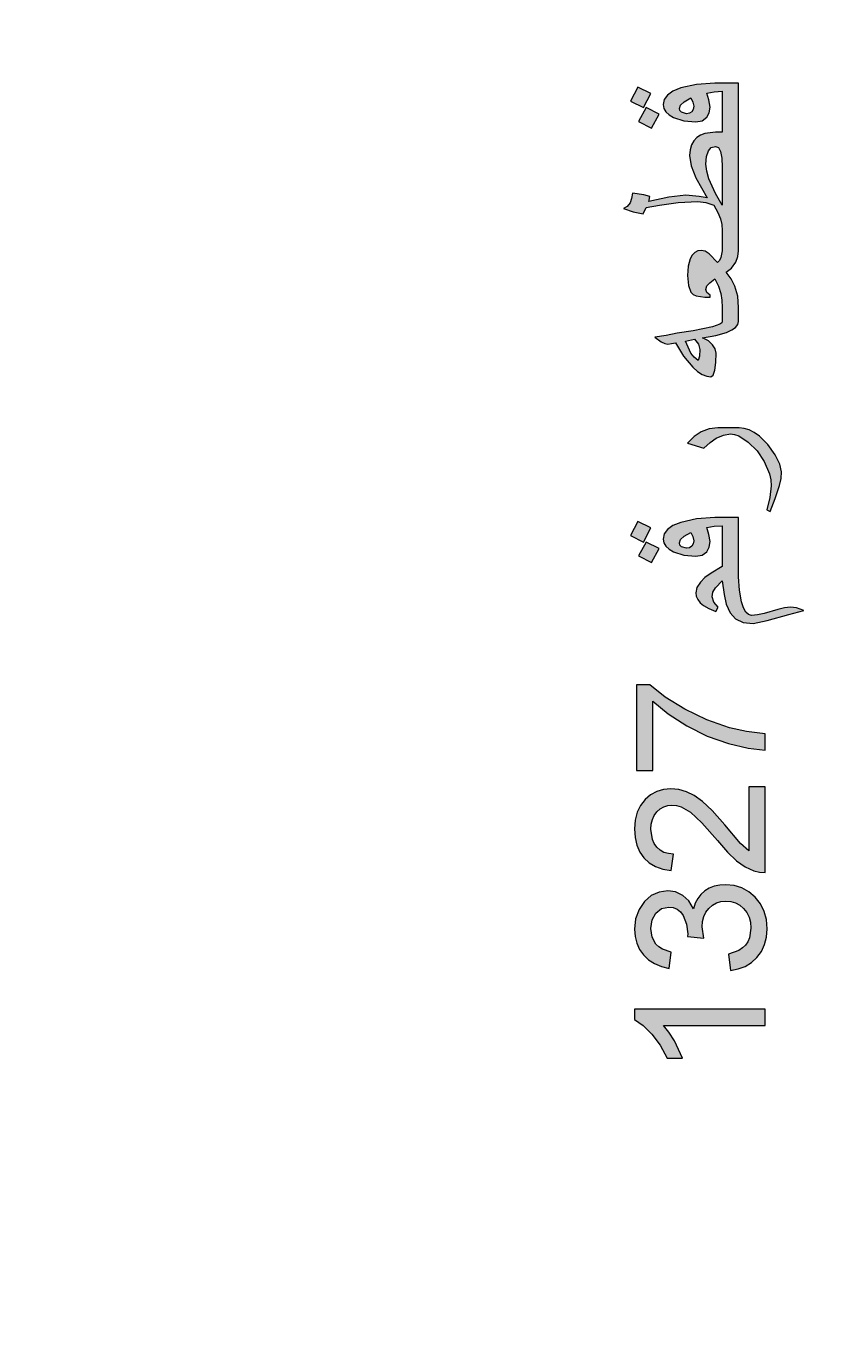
# Model space of a CAD drawing. Header units: inches. Extents: x -279 to 561, y -345 to 342.
# Drawn here: x -166.941 to -165.789, y 38.837 to 40.745 of the extents above; entities that cross this region are included whole.
import ezdxf

# ---------------------------------------------------------------- set-up
doc = ezdxf.new("R2010")
doc.units = ezdxf.units.IN
doc.header["$LTSCALE"] = 0.5
doc.header["$MEASUREMENT"] = 0
doc.layers.add('A-GENM', color=13, linetype='Continuous', lineweight=9)
doc.layers.add('S-DIM', color=7, linetype='Continuous')
doc.styles.get("Standard").update_dxf_attribs({"font": 'arial.ttf'})
doc.dimstyles.get("Standard").update_dxf_attribs({"dimtxt": 0.18, "dimasz": 0.18, "dimexe": 0.18, "dimexo": 0.0625, "dimgap": 0.09, "dimtad": 0, "dimtih": 1, "dimtoh": 1, "dimzin": 0, "dimdsep": 46, "dimtxsty": 'Standard', "dimcen": 0.09, "dimadec": 0, "dimazin": 0, "dimtfac": 1, "dimtofl": 0, "dimtmove": 0, "dimatfit": 3, "dimfxl": 1, "dimtolj": 1, "dimtzin": 0, "dimarcsym": 0})

# ---------------------------------------------------------------- blocks, each defined once
blk = doc.blocks.new('TGG')
at = {"layer": 'A-GENM'}
h = blk.add_hatch(color=7, dxfattribs=at)
h.paths.add_polyline_path([(-37.8252, -86.1757), (-37.8173, -86.1692), (-37.8108, -86.1498), (-37.8066, -86.1206), (-37.8051, -86.0848), (-37.8085, -86.068), (-37.8188, -86.0519), (-37.8353, -86.0376), (-37.8572, -86.0261), (-37.8066, -86.0167), (-37.7661, -86.0046), (-37.7454, -85.9953), (-37.7306, -85.9853), (-37.7218, -85.9747), (-37.7188, -85.9633), (-37.7188, -85.9091), (-37.7225, -85.8653), (-37.7336, -85.8265), (-37.748, -85.7983), (-37.7671, -85.7735), (-37.7459, -85.7578), (-37.73, -85.7349), (-37.7216, -85.7127), (-37.7188, -85.6909), (-37.7188, -85.0456), (-37.8106, -85.0456), (-37.8811, -85.0502), (-37.9417, -85.0642), (-37.9712, -85.0766), (-37.9923, -85.0914), (-38.005, -85.1086), (-38.0092, -85.1281), (-38.0067, -85.1426), (-37.9991, -85.1558), (-37.9864, -85.1675), (-37.9687, -85.1778), (-37.9294, -85.1904), (-37.8839, -85.1947), (-37.8595, -85.1903), (-37.8416, -85.177), (-37.8319, -85.1595), (-37.8287, -85.1374), (-37.8328, -85.1104), (-37.8411, -85.0838), (-37.8123, -85.0787), (-37.7816, -85.077), (-37.7816, -85.2339), (-37.8076, -85.2339), (-37.8488, -85.2391), (-37.8655, -85.2456), (-37.8794, -85.2548), (-37.8916, -85.2676), (-37.9002, -85.2834), (-37.9054, -85.3021), (-37.9072, -85.3237), (-37.9011, -85.3634), (-37.883, -85.4104), (-37.8402, -85.4869), (-37.8709, -85.4815), (-37.9213, -85.4772), (-37.9874, -85.4838), (-38.0641, -85.5008), (-38.0598, -85.4821), (-38.0829, -85.475), (-38.1269, -85.4694), (-38.1305, -85.4897), (-38.1365, -85.5059), (-38.1471, -85.5202), (-38.1614, -85.5282), (-38.1247, -85.5409), (-38.0853, -85.5478), (-38.0749, -85.5243), (-38.023, -85.5151), (-37.9518, -85.5052), (-37.8758, -85.5008), (-37.8443, -85.5046), (-37.8138, -85.5146), (-37.7982, -85.543), (-37.7882, -85.5682), (-37.7835, -85.5895), (-37.782, -85.6123), (-37.7816, -85.6906), (-37.7869, -85.7159), (-37.7928, -85.7285), (-37.8001, -85.7362), (-37.8325, -85.7019), (-37.8481, -85.6923), (-37.8633, -85.6891), (-37.8763, -85.6911), (-37.8876, -85.6972), (-37.8971, -85.7073), (-37.9047, -85.7215), (-37.9124, -85.7498), (-37.915, -85.7855), (-37.9118, -85.8242), (-37.9021, -85.8494), (-37.8934, -85.8582), (-37.8817, -85.8646), (-37.8493, -85.8696), (-37.8287, -85.8696), (-37.8287, -85.8618), (-37.8414, -85.8508), (-37.8444, -85.8395), (-37.8408, -85.8259), (-37.8301, -85.8138), (-37.8098, -85.799), (-37.7966, -85.8267), (-37.7876, -85.8549), (-37.7831, -85.8809), (-37.7816, -85.9167), (-37.7816, -85.9631), (-37.7839, -85.9684), (-37.7909, -85.9736), (-37.8187, -85.9838), (-37.8935, -85.9984), (-37.9724, -86.0113), (-37.9978, -86.016), (-38.0406, -86.0227), (-38.0167, -86.0414), (-38.003, -86.0479), (-37.9908, -86.0501), (-37.9621, -86.0445), (-37.9311, -86.0961), (-37.8952, -86.1382), (-37.8765, -86.1546), (-37.8586, -86.1663), (-37.8415, -86.1734)], flags=0)
h.paths.add_polyline_path([(-37.8739, -86.1129), (-37.8898, -86.1), (-37.9022, -86.0845), (-37.9229, -86.0381), (-37.888, -86.031), (-37.8729, -86.0499), (-37.8679, -86.0699), (-37.8695, -86.0962)], flags=0)
h.paths.add_polyline_path([(-37.7816, -85.5153), (-37.8083, -85.4701), (-37.8332, -85.4141), (-37.8416, -85.3839), (-37.8444, -85.3574), (-37.8421, -85.3281), (-37.8352, -85.3066), (-37.8239, -85.2933), (-37.8083, -85.2889), (-37.7966, -85.2938), (-37.7883, -85.3088), (-37.7833, -85.3337), (-37.7816, -85.3686), (-37.7816, -85.4512)], flags=0)
h.paths.add_polyline_path([(-38.0541, -85.2182), (-38.0249, -85.1643), (-38.0739, -85.1397), (-38.1034, -85.1927)], flags=0)
h.paths.add_polyline_path([(-37.9197, -85.1633), (-37.9385, -85.1576), (-37.9444, -85.1511), (-37.9464, -85.1431), (-37.942, -85.1304), (-37.9287, -85.1171), (-37.9031, -85.1023), (-37.8946, -85.1186), (-37.8915, -85.1346), (-37.8932, -85.1471), (-37.8985, -85.1561), (-37.9073, -85.1615)], flags=0)
h.paths.add_polyline_path([(-38.0851, -85.1397), (-38.0563, -85.0857), (-38.1059, -85.0613), (-38.1348, -85.1147)], flags=0)
for points in [[(-37.5972, -86.6937), (-37.5779, -86.644), (-37.5611, -86.5934), (-37.5558, -86.5665), (-37.554, -86.5416), (-37.5601, -86.5121), (-37.5784, -86.4754), (-37.6062, -86.4365), (-37.639, -86.4045), (-37.6607, -86.3893), (-37.6783, -86.3801), (-37.6974, -86.3739), (-37.7162, -86.3719), (-37.7985, -86.3719), (-37.8327, -86.3758), (-37.8635, -86.3876), (-37.8893, -86.4053), (-37.915, -86.4308), (-37.8522, -86.4504), (-37.8282, -86.4286), (-37.8049, -86.4122), (-37.777, -86.3996), (-37.7503, -86.3954), (-37.7348, -86.3974), (-37.7183, -86.4032), (-37.6825, -86.4265), (-37.6481, -86.4608), (-37.6202, -86.5015), (-37.6, -86.5491), (-37.5949, -86.5721), (-37.5932, -86.5947), (-37.5989, -86.6399), (-37.6102, -86.6879)], [(-38.1112, -87.6904), (-38.0484, -87.6904), (-38.0484, -87.4236), (-37.9895, -87.4724), (-37.9185, -87.5185), (-37.8399, -87.5579), (-37.7584, -87.587), (-37.6815, -87.6051), (-37.6168, -87.6119), (-37.6168, -87.5491), (-37.688, -87.5408), (-37.7533, -87.5258), (-37.8405, -87.4953), (-37.9254, -87.4543), (-38.001, -87.4077), (-38.0604, -87.3608), (-38.1112, -87.3608)], [(-37.6168, -88.0828), (-37.6168, -87.7532), (-37.6796, -87.7532), (-37.6796, -87.9998), (-37.7115, -87.9715), (-37.786, -87.8833), (-37.8203, -87.8447), (-37.8579, -87.8093), (-37.8895, -87.787), (-37.9195, -87.7722), (-37.949, -87.7638), (-37.979, -87.761), (-38.0076, -87.7636), (-38.0338, -87.7714), (-38.0575, -87.7843), (-38.0788, -87.8024), (-38.0964, -87.825), (-38.109, -87.8512), (-38.1167, -87.8833), (-38.1191, -87.9148), (-38.1168, -87.9481), (-38.11, -87.9779), (-38.0987, -88.0042), (-38.0829, -88.0268), (-38.0627, -88.0455), (-38.0385, -88.0597), (-38.0102, -88.0695), (-37.9778, -88.0749), (-37.9699, -88.0122), (-37.9891, -88.0104), (-38.006, -88.0054), (-38.0208, -87.9972), (-38.0333, -87.9857), (-38.0434, -87.9716), (-38.0505, -87.9553), (-38.0563, -87.9161), (-38.0548, -87.8965), (-38.0504, -87.8789), (-38.0431, -87.8631), (-38.0328, -87.8494), (-38.0204, -87.8382), (-38.0067, -87.8302), (-37.9916, -87.8254), (-37.9724, -87.8241), (-37.9578, -87.8255), (-37.9401, -87.8306), (-37.9041, -87.8509), (-37.8597, -87.8916), (-37.7995, -87.9593), (-37.7611, -88.0051), (-37.7267, -88.0379), (-37.6939, -88.0606), (-37.6601, -88.0761), (-37.6389, -88.0814)], [(-37.7502, -88.4595), (-37.7204, -88.4541), (-37.6934, -88.444), (-37.6694, -88.4291), (-37.6483, -88.4096), (-37.6311, -88.3863), (-37.6188, -88.3602), (-37.6114, -88.3312), (-37.6089, -88.2995), (-37.6118, -88.2643), (-37.6205, -88.2324), (-37.6349, -88.2036), (-37.655, -88.178), (-37.6793, -88.1569), (-37.7062, -88.1419), (-37.7355, -88.1329), (-37.7674, -88.1299), (-37.7909, -88.1314), (-37.8123, -88.1359), (-37.8317, -88.1434), (-37.849, -88.1539), (-37.8639, -88.1672), (-37.8761, -88.183), (-37.8854, -88.2014), (-37.892, -88.2223), (-37.9101, -88.1924), (-37.9335, -88.1708), (-37.9611, -88.1578), (-37.9914, -88.1534), (-38.024, -88.158), (-38.0547, -88.1718), (-38.0814, -88.1942), (-38.1018, -88.2247), (-38.1148, -88.261), (-38.1191, -88.3005), (-38.1169, -88.3291), (-38.1103, -88.3553), (-38.0994, -88.379), (-38.0841, -88.4003), (-38.0648, -88.4185), (-38.042, -88.4332), (-38.0156, -88.4442), (-37.9856, -88.4517), (-37.9778, -88.3889), (-38.0121, -88.3777), (-38.0256, -88.369), (-38.0367, -88.3581), (-38.0514, -88.3312), (-38.0563, -88.2983), (-38.0514, -88.2654), (-38.0368, -88.2391), (-38.0148, -88.2219), (-37.9877, -88.2162), (-37.9702, -88.2182), (-37.9552, -88.2241), (-37.9425, -88.234), (-37.9323, -88.2479), (-37.9188, -88.2815), (-37.9143, -88.3191), (-37.915, -88.3292), (-37.8522, -88.3361), (-37.8591, -88.2921), (-37.8575, -88.2714), (-37.8527, -88.2526), (-37.8446, -88.2357), (-37.8334, -88.2208), (-37.8165, -88.2067), (-37.8043, -88.1997), (-37.7872, -88.1944), (-37.7685, -88.1927), (-37.7488, -88.1944), (-37.7307, -88.1998), (-37.7143, -88.2086), (-37.6995, -88.221), (-37.6874, -88.2364), (-37.6787, -88.2542), (-37.6735, -88.2745), (-37.6717, -88.2973), (-37.6768, -88.334), (-37.6831, -88.3491), (-37.6919, -88.3621), (-37.7037, -88.3732), (-37.7186, -88.3827), (-37.758, -88.3967), (-37.7547, -88.4238)], [(-37.9341, -88.797), (-37.9658, -88.7309), (-37.987, -88.6976), (-38.0082, -88.6714), (-37.6168, -88.6714), (-37.6168, -88.6086), (-38.1191, -88.6086), (-38.1191, -88.6491), (-38.0862, -88.6713), (-38.0522, -88.7049), (-38.0203, -88.7477), (-37.9935, -88.797), (-37.9724, -88.797)]]:
    blk.add_hatch(color=7, dxfattribs=at).paths.add_polyline_path(points, flags=0)
h = blk.add_hatch(color=7, dxfattribs=at)
h.paths.add_polyline_path([(-37.6624, -87.1253), (-37.6088, -87.1137), (-37.4677, -87.0743), (-37.4957, -87.0651), (-37.5195, -87.0625), (-37.5427, -87.0645), (-37.5682, -87.0706), (-37.6207, -87.0863), (-37.6458, -87.092), (-37.6694, -87.0939), (-37.6813, -87.0907), (-37.6917, -87.0809), (-37.7007, -87.0645), (-37.7081, -87.0417), (-37.7161, -86.9969), (-37.7188, -86.9291), (-37.7188, -86.7172), (-37.8106, -86.7172), (-37.8811, -86.7219), (-37.9417, -86.7359), (-37.9724, -86.7491), (-37.9923, -86.7631), (-38.005, -86.7802), (-38.0092, -86.7997), (-38.0067, -86.8143), (-37.9991, -86.8274), (-37.9864, -86.8391), (-37.9687, -86.8494), (-37.9294, -86.8621), (-37.8839, -86.8663), (-37.8595, -86.8619), (-37.8416, -86.8487), (-37.8319, -86.8311), (-37.8287, -86.8091), (-37.8328, -86.7821), (-37.8411, -86.7555), (-37.8123, -86.7503), (-37.7816, -86.7486), (-37.7816, -86.9056), (-37.8249, -86.9311), (-37.8482, -86.9484), (-37.8658, -86.9654), (-37.8792, -86.9859), (-37.8836, -87.0065), (-37.8818, -87.0202), (-37.8763, -87.033), (-37.8671, -87.0449), (-37.8542, -87.0558), (-37.8333, -87.0677), (-37.8064, -87.0782), (-37.7973, -87.0625), (-37.8146, -87.0429), (-37.8208, -87.0217), (-37.8165, -87.0026), (-37.8073, -86.9869), (-37.7816, -86.9605), (-37.7746, -87.0133), (-37.7663, -87.0509), (-37.7517, -87.0839), (-37.7309, -87.1071), (-37.7018, -87.1208)], flags=0)
h.paths.add_polyline_path([(-38.0541, -86.8899), (-38.0249, -86.8359), (-38.0739, -86.8114), (-38.1034, -86.8644)], flags=0)
h.paths.add_polyline_path([(-37.9197, -86.8349), (-37.9385, -86.8292), (-37.9444, -86.8228), (-37.9464, -86.8147), (-37.942, -86.802), (-37.9287, -86.7887), (-37.9031, -86.774), (-37.8946, -86.7903), (-37.8915, -86.8062), (-37.8932, -86.8188), (-37.8985, -86.8278), (-37.9073, -86.8331)], flags=0)
h.paths.add_polyline_path([(-38.0851, -86.8114), (-38.0563, -86.7573), (-38.1059, -86.7329), (-38.1348, -86.7864)], flags=0)
at = {"layer": 'A-GENM', "color": 7}
for p, q in [((-38.1059, -85.0613), (-38.1348, -85.1147)), ((-38.0563, -85.0857), (-38.1059, -85.0613)), ((-37.9417, -85.0642), (-37.9712, -85.0766)), ((-37.8811, -85.0502), (-37.9417, -85.0642)), ((-37.8106, -85.0456), (-37.8811, -85.0502)), ((-37.7188, -85.0456), (-37.8106, -85.0456)), ((-37.7188, -85.2339), (-37.7188, -85.0456)), ((-38.1348, -85.1147), (-38.0851, -85.1397)), ((-38.0851, -85.1397), (-38.0563, -85.0857)), ((-38.005, -85.1086), (-38.0092, -85.1281)), ((-37.9923, -85.0914), (-38.005, -85.1086)), ((-37.9712, -85.0766), (-37.9923, -85.0914)), ((-37.942, -85.1304), (-37.9287, -85.1171)), ((-37.9287, -85.1171), (-37.9031, -85.1023)), ((-37.9031, -85.1023), (-37.8946, -85.1186)), ((-37.8946, -85.1186), (-37.8915, -85.1346)), ((-37.8411, -85.0838), (-37.8123, -85.0787)), ((-37.8328, -85.1104), (-37.8411, -85.0838)), ((-37.8287, -85.1374), (-37.8328, -85.1104)), ((-37.8123, -85.0787), (-37.7816, -85.077)), ((-37.7816, -85.077), (-37.7816, -85.2339)), ((-38.0739, -85.1397), (-38.1034, -85.1927)), ((-38.0249, -85.1643), (-38.0739, -85.1397)), ((-38.0541, -85.2182), (-38.0249, -85.1643)), ((-38.0092, -85.1281), (-38.0067, -85.1426)), ((-38.0067, -85.1426), (-37.9991, -85.1558)), ((-37.9991, -85.1558), (-37.9864, -85.1675)), ((-37.9864, -85.1675), (-37.9687, -85.1778)), ((-37.9464, -85.1431), (-37.942, -85.1304)), ((-37.9444, -85.1511), (-37.9464, -85.1431)), ((-37.9385, -85.1576), (-37.9444, -85.1511)), ((-37.9197, -85.1633), (-37.9385, -85.1576)), ((-37.9073, -85.1615), (-37.9197, -85.1633)), ((-37.8985, -85.1561), (-37.9073, -85.1615)), ((-37.8932, -85.1471), (-37.8985, -85.1561)), ((-37.8915, -85.1346), (-37.8932, -85.1471)), ((-37.8416, -85.177), (-37.8319, -85.1595)), ((-37.8319, -85.1595), (-37.8287, -85.1374)), ((-38.1034, -85.1927), (-38.0541, -85.2182)), ((-37.9687, -85.1778), (-37.9294, -85.1904)), ((-37.9294, -85.1904), (-37.8839, -85.1947)), ((-37.8839, -85.1947), (-37.8595, -85.1903)), ((-37.8595, -85.1903), (-37.8416, -85.177)), ((-37.8916, -85.2676), (-37.9002, -85.2834)), ((-37.8794, -85.2548), (-37.8916, -85.2676)), ((-37.8655, -85.2456), (-37.8794, -85.2548)), ((-37.8488, -85.2391), (-37.8655, -85.2456)), ((-37.8076, -85.2339), (-37.8488, -85.2391)), ((-37.7816, -85.2339), (-37.8076, -85.2339)), ((-37.7188, -85.2575), (-37.7188, -85.2339)), ((-37.7188, -85.642), (-37.7188, -85.2575)), ((-37.9054, -85.3021), (-37.9072, -85.3237)), ((-37.9072, -85.3237), (-37.9011, -85.3634)), ((-37.9002, -85.2834), (-37.9054, -85.3021)), ((-37.8421, -85.3281), (-37.8352, -85.3066)), ((-37.8352, -85.3066), (-37.8239, -85.2933)), ((-37.8239, -85.2933), (-37.8083, -85.2889)), ((-37.8083, -85.2889), (-37.7966, -85.2938)), ((-37.7966, -85.2938), (-37.7883, -85.3088)), ((-37.7883, -85.3088), (-37.7833, -85.3337)), ((-37.9011, -85.3634), (-37.883, -85.4104)), ((-37.8444, -85.3574), (-37.8421, -85.3281)), ((-37.8416, -85.3839), (-37.8444, -85.3574)), ((-37.7833, -85.3337), (-37.7816, -85.3686)), ((-37.7816, -85.3686), (-37.7816, -85.5153)), ((-37.883, -85.4104), (-37.8402, -85.4869)), ((-37.8332, -85.4141), (-37.8416, -85.3839)), ((-37.8083, -85.4701), (-37.8332, -85.4141)), ((-38.1269, -85.4694), (-38.1305, -85.4897)), ((-38.0829, -85.475), (-38.1269, -85.4694)), ((-38.0598, -85.4821), (-38.0829, -85.475)), ((-37.9213, -85.4772), (-37.9874, -85.4838)), ((-37.8709, -85.4815), (-37.9213, -85.4772)), ((-37.7816, -85.5153), (-37.8083, -85.4701)), ((-38.1471, -85.5202), (-38.1614, -85.5282)), ((-38.1365, -85.5059), (-38.1471, -85.5202)), ((-38.1305, -85.4897), (-38.1365, -85.5059)), ((-38.0853, -85.5478), (-38.0749, -85.5243)), ((-38.0749, -85.5243), (-38.023, -85.5151)), ((-37.9874, -85.4838), (-38.0641, -85.5008)), ((-38.0641, -85.5008), (-38.0629, -85.4958)), ((-38.0629, -85.4958), (-38.0598, -85.4821)), ((-38.023, -85.5151), (-37.9518, -85.5052)), ((-37.9518, -85.5052), (-37.8758, -85.5008)), ((-37.8758, -85.5008), (-37.8443, -85.5046)), ((-37.8402, -85.4869), (-37.8709, -85.4815)), ((-37.8443, -85.5046), (-37.8138, -85.5146)), ((-37.8138, -85.5146), (-37.7982, -85.543)), ((-38.1614, -85.5282), (-38.1247, -85.5409)), ((-38.1247, -85.5409), (-38.0853, -85.5478)), ((-37.7982, -85.543), (-37.7882, -85.5682)), ((-37.7882, -85.5682), (-37.7835, -85.5895)), ((-37.7835, -85.5895), (-37.782, -85.6123)), ((-37.782, -85.6123), (-37.7816, -85.6656)), ((-37.7816, -85.6656), (-37.7816, -85.6906)), ((-37.7188, -85.6656), (-37.7188, -85.642)), ((-37.7188, -85.6909), (-37.7188, -85.6656)), ((-37.9047, -85.7215), (-37.9124, -85.7498)), ((-37.8971, -85.7073), (-37.9047, -85.7215)), ((-37.8876, -85.6972), (-37.8971, -85.7073)), ((-37.8763, -85.6911), (-37.8876, -85.6972)), ((-37.8633, -85.6891), (-37.8763, -85.6911)), ((-37.8481, -85.6923), (-37.8633, -85.6891)), ((-37.8325, -85.7019), (-37.8481, -85.6923)), ((-37.8001, -85.7362), (-37.8325, -85.7019)), ((-37.7928, -85.7285), (-37.8001, -85.7362)), ((-37.7869, -85.7159), (-37.7928, -85.7285)), ((-37.7816, -85.6906), (-37.7869, -85.7159)), ((-37.73, -85.7349), (-37.7216, -85.7127)), ((-37.7216, -85.7127), (-37.7188, -85.6909)), ((-37.9124, -85.7498), (-37.915, -85.7855)), ((-37.7671, -85.7735), (-37.7459, -85.7578)), ((-37.748, -85.7983), (-37.7671, -85.7735)), ((-37.7459, -85.7578), (-37.73, -85.7349)), ((-37.915, -85.7855), (-37.9118, -85.8242)), ((-37.9118, -85.8242), (-37.9021, -85.8494)), ((-37.8444, -85.8395), (-37.8408, -85.8259)), ((-37.8408, -85.8259), (-37.8301, -85.8138)), ((-37.8301, -85.8138), (-37.8098, -85.799)), ((-37.8098, -85.799), (-37.7966, -85.8267)), ((-37.7966, -85.8267), (-37.7876, -85.8549)), ((-37.7336, -85.8265), (-37.748, -85.7983)), ((-37.7225, -85.8653), (-37.7336, -85.8265)), ((-37.9021, -85.8494), (-37.8934, -85.8582)), ((-37.8934, -85.8582), (-37.8817, -85.8646)), ((-37.8817, -85.8646), (-37.8493, -85.8696)), ((-37.8493, -85.8696), (-37.8287, -85.8696)), ((-37.8414, -85.8508), (-37.8444, -85.8395)), ((-37.8287, -85.8618), (-37.8414, -85.8508)), ((-37.8287, -85.8696), (-37.8287, -85.8618)), ((-37.7876, -85.8549), (-37.7831, -85.8809)), ((-37.7831, -85.8809), (-37.7816, -85.909)), ((-37.7188, -85.9091), (-37.7225, -85.8653)), ((-37.7816, -85.909), (-37.7816, -85.9167)), ((-37.7816, -85.9167), (-37.7816, -85.9403)), ((-37.7188, -85.9167), (-37.7188, -85.9091)), ((-37.7188, -85.9403), (-37.7188, -85.9167)), ((-37.7909, -85.9736), (-37.8187, -85.9838)), ((-37.7839, -85.9684), (-37.7909, -85.9736)), ((-37.7816, -85.9631), (-37.7839, -85.9684)), ((-37.7816, -85.9403), (-37.7816, -85.9631)), ((-37.7306, -85.9853), (-37.7218, -85.9747)), ((-37.7218, -85.9747), (-37.7188, -85.9633)), ((-37.7188, -85.9633), (-37.7188, -85.9403)), ((-37.9978, -86.016), (-38.0406, -86.0227)), ((-38.0406, -86.0227), (-38.0167, -86.0414)), ((-37.955, -86.0081), (-37.9978, -86.016)), ((-37.8935, -85.9984), (-37.955, -86.0081)), ((-37.9229, -86.0381), (-37.888, -86.031)), ((-37.8187, -85.9838), (-37.8935, -85.9984)), ((-37.888, -86.031), (-37.8729, -86.0499)), ((-37.8572, -86.0261), (-37.8066, -86.0167)), ((-37.8353, -86.0376), (-37.8572, -86.0261)), ((-37.8066, -86.0167), (-37.7661, -86.0046)), ((-37.7661, -86.0046), (-37.7454, -85.9953)), ((-37.7454, -85.9953), (-37.7306, -85.9853)), ((-38.0167, -86.0414), (-38.003, -86.0479)), ((-38.003, -86.0479), (-37.9908, -86.0501)), ((-37.9908, -86.0501), (-37.9764, -86.0477)), ((-37.9764, -86.0477), (-37.9621, -86.0445)), ((-37.9621, -86.0445), (-37.9311, -86.0961)), ((-37.9022, -86.0845), (-37.9229, -86.0381)), ((-37.8729, -86.0499), (-37.8679, -86.0699)), ((-37.8679, -86.0699), (-37.8695, -86.0962)), ((-37.8188, -86.0519), (-37.8353, -86.0376)), ((-37.8085, -86.068), (-37.8188, -86.0519)), ((-37.8051, -86.0848), (-37.8085, -86.068)), ((-37.9311, -86.0961), (-37.8952, -86.1382)), ((-37.8898, -86.1), (-37.9022, -86.0845)), ((-37.8739, -86.1129), (-37.8898, -86.1)), ((-37.8695, -86.0962), (-37.8739, -86.1129)), ((-37.8108, -86.1498), (-37.8066, -86.1206)), ((-37.8066, -86.1206), (-37.8051, -86.0848)), ((-37.8952, -86.1382), (-37.8765, -86.1546)), ((-37.8765, -86.1546), (-37.8586, -86.1663)), ((-37.8586, -86.1663), (-37.8415, -86.1734)), ((-37.8415, -86.1734), (-37.8252, -86.1757)), ((-37.8252, -86.1757), (-37.8173, -86.1692)), ((-37.8173, -86.1692), (-37.8108, -86.1498)), ((-37.8327, -86.3758), (-37.8635, -86.3876)), ((-37.7985, -86.3719), (-37.8327, -86.3758)), ((-37.7162, -86.3719), (-37.7985, -86.3719)), ((-37.6974, -86.3739), (-37.7162, -86.3719)), ((-37.6783, -86.3801), (-37.6974, -86.3739)), ((-37.6588, -86.3902), (-37.6783, -86.3801)), ((-37.8893, -86.4053), (-37.915, -86.4308)), ((-37.915, -86.4308), (-37.8522, -86.4504)), ((-37.8635, -86.3876), (-37.8893, -86.4053)), ((-37.8522, -86.4504), (-37.8282, -86.4286)), ((-37.8282, -86.4286), (-37.8049, -86.4122)), ((-37.8049, -86.4122), (-37.777, -86.3996)), ((-37.777, -86.3996), (-37.7503, -86.3954)), ((-37.7503, -86.3954), (-37.7348, -86.3974)), ((-37.7348, -86.3974), (-37.7183, -86.4032)), ((-37.7183, -86.4032), (-37.6825, -86.4265)), ((-37.6825, -86.4265), (-37.6481, -86.4608)), ((-37.639, -86.4045), (-37.6588, -86.3902)), ((-37.6062, -86.4365), (-37.639, -86.4045)), ((-37.6481, -86.4608), (-37.6202, -86.5015)), ((-37.5784, -86.4754), (-37.6062, -86.4365)), ((-37.5601, -86.5121), (-37.5784, -86.4754)), ((-37.6202, -86.5015), (-37.6, -86.5491)), ((-37.554, -86.5416), (-37.5601, -86.5121)), ((-37.6, -86.5491), (-37.5949, -86.5721)), ((-37.5949, -86.5721), (-37.5932, -86.5947)), ((-37.5611, -86.5934), (-37.5558, -86.5665)), ((-37.5558, -86.5665), (-37.554, -86.5416)), ((-37.5932, -86.5947), (-37.5989, -86.6399)), ((-37.5779, -86.644), (-37.5611, -86.5934)), ((-37.5989, -86.6399), (-37.6102, -86.6879)), ((-37.5972, -86.6937), (-37.5779, -86.644)), ((-38.1059, -86.7329), (-38.1348, -86.7864)), ((-38.0563, -86.7573), (-38.1059, -86.7329)), ((-37.9417, -86.7359), (-37.9712, -86.7483)), ((-37.8811, -86.7219), (-37.9417, -86.7359)), ((-37.8106, -86.7172), (-37.8811, -86.7219)), ((-37.7188, -86.7172), (-37.8106, -86.7172)), ((-37.7188, -86.9056), (-37.7188, -86.7172)), ((-37.6102, -86.6879), (-37.5972, -86.6937)), ((-38.1348, -86.7864), (-38.0851, -86.8114)), ((-38.0851, -86.8114), (-38.0563, -86.7573)), ((-38.005, -86.7802), (-38.0092, -86.7997)), ((-37.9923, -86.7631), (-38.005, -86.7802)), ((-37.9712, -86.7483), (-37.9923, -86.7631)), ((-37.9287, -86.7887), (-37.9031, -86.774)), ((-37.9031, -86.774), (-37.8946, -86.7903)), ((-37.8411, -86.7555), (-37.8123, -86.7503)), ((-37.8328, -86.7821), (-37.8411, -86.7555)), ((-37.8287, -86.8091), (-37.8328, -86.7821)), ((-37.8123, -86.7503), (-37.7816, -86.7486)), ((-37.7816, -86.7486), (-37.7816, -86.9056)), ((-38.0739, -86.8114), (-38.1034, -86.8644)), ((-38.0249, -86.8359), (-38.0739, -86.8114)), ((-38.0541, -86.8899), (-38.0249, -86.8359)), ((-38.0092, -86.7997), (-38.0067, -86.8143)), ((-38.0067, -86.8143), (-37.9991, -86.8274)), ((-37.9991, -86.8274), (-37.9864, -86.8391)), ((-37.9464, -86.8147), (-37.942, -86.802)), ((-37.9444, -86.8228), (-37.9464, -86.8147)), ((-37.9385, -86.8292), (-37.9444, -86.8228)), ((-37.942, -86.802), (-37.9287, -86.7887)), ((-37.9197, -86.8349), (-37.9385, -86.8292)), ((-37.9073, -86.8331), (-37.9197, -86.8349)), ((-37.8985, -86.8278), (-37.9073, -86.8331)), ((-37.8932, -86.8188), (-37.8985, -86.8278)), ((-37.8946, -86.7903), (-37.8915, -86.8062)), ((-37.8915, -86.8062), (-37.8932, -86.8188)), ((-37.8416, -86.8487), (-37.8319, -86.8311)), ((-37.8319, -86.8311), (-37.8287, -86.8091)), ((-38.1034, -86.8644), (-38.0541, -86.8899)), ((-37.9864, -86.8391), (-37.9687, -86.8494)), ((-37.9687, -86.8494), (-37.9294, -86.8621)), ((-37.9294, -86.8621), (-37.8839, -86.8663)), ((-37.8839, -86.8663), (-37.8595, -86.8619)), ((-37.8595, -86.8619), (-37.8416, -86.8487)), ((-37.8249, -86.9311), (-37.8482, -86.9484)), ((-37.7816, -86.9056), (-37.8249, -86.9311)), ((-37.7188, -86.9291), (-37.7188, -86.9056)), ((-37.7188, -86.9452), (-37.7188, -86.9291)), ((-37.8792, -86.9859), (-37.8836, -87.0065)), ((-37.8658, -86.9654), (-37.8792, -86.9859)), ((-37.8482, -86.9484), (-37.8658, -86.9654)), ((-37.8175, -87.0042), (-37.8073, -86.9869)), ((-37.8073, -86.9869), (-37.7816, -86.9605)), ((-37.7816, -86.9605), (-37.7746, -87.0133)), ((-37.7161, -86.9969), (-37.7188, -86.9452)), ((-37.8836, -87.0065), (-37.8818, -87.0202)), ((-37.8818, -87.0202), (-37.8763, -87.033)), ((-37.8763, -87.033), (-37.8671, -87.0449)), ((-37.8208, -87.0217), (-37.8175, -87.0042)), ((-37.8146, -87.0429), (-37.8208, -87.0217)), ((-37.7746, -87.0133), (-37.7663, -87.0509)), ((-37.7081, -87.0417), (-37.7161, -86.9969)), ((-37.8671, -87.0449), (-37.8542, -87.0558)), ((-37.8542, -87.0558), (-37.8333, -87.0677)), ((-37.8333, -87.0677), (-37.8064, -87.0782)), ((-37.7973, -87.0625), (-37.8146, -87.0429)), ((-37.8064, -87.0782), (-37.7973, -87.0625)), ((-37.7663, -87.0509), (-37.7517, -87.0839)), ((-37.7517, -87.0839), (-37.7309, -87.1071)), ((-37.7007, -87.0645), (-37.7081, -87.0417)), ((-37.6917, -87.0809), (-37.7007, -87.0645)), ((-37.6813, -87.0907), (-37.6917, -87.0809)), ((-37.6694, -87.0939), (-37.6813, -87.0907)), ((-37.6207, -87.0863), (-37.6458, -87.092)), ((-37.5682, -87.0706), (-37.6207, -87.0863)), ((-37.6088, -87.1137), (-37.5255, -87.0907)), ((-37.5427, -87.0645), (-37.5682, -87.0706)), ((-37.5195, -87.0625), (-37.5427, -87.0645)), ((-37.5255, -87.0907), (-37.4677, -87.0743)), ((-37.4957, -87.0651), (-37.5195, -87.0625)), ((-37.4677, -87.0743), (-37.4957, -87.0651)), ((-37.7309, -87.1071), (-37.7018, -87.1208)), ((-37.7018, -87.1208), (-37.6624, -87.1253)), ((-37.6458, -87.092), (-37.6694, -87.0939)), ((-37.6624, -87.1253), (-37.6088, -87.1137)), ((-38.0604, -87.3608), (-38.1112, -87.3608)), ((-38.1112, -87.3608), (-38.1112, -87.6904)), ((-38.001, -87.4077), (-38.0604, -87.3608)), ((-38.0484, -87.6904), (-38.0484, -87.4236)), ((-38.0484, -87.4236), (-37.9895, -87.4724)), ((-37.9254, -87.4543), (-38.001, -87.4077)), ((-37.9895, -87.4724), (-37.9185, -87.5185)), ((-37.8405, -87.4953), (-37.9254, -87.4543)), ((-37.9185, -87.5185), (-37.8399, -87.5579)), ((-37.7533, -87.5258), (-37.8405, -87.4953)), ((-37.688, -87.5408), (-37.7533, -87.5258)), ((-37.6168, -87.5491), (-37.688, -87.5408)), ((-37.8399, -87.5579), (-37.7584, -87.587)), ((-37.7584, -87.587), (-37.6815, -87.6051)), ((-37.6168, -87.6119), (-37.6168, -87.5491)), ((-37.6815, -87.6051), (-37.6168, -87.6119)), ((-38.1112, -87.6904), (-38.0484, -87.6904)), ((-38.0575, -87.7843), (-38.0788, -87.8024)), ((-38.0338, -87.7714), (-38.0575, -87.7843)), ((-38.0076, -87.7636), (-38.0338, -87.7714)), ((-37.979, -87.761), (-38.0076, -87.7636)), ((-37.949, -87.7638), (-37.979, -87.761)), ((-37.9195, -87.7722), (-37.949, -87.7638)), ((-37.8895, -87.787), (-37.9195, -87.7722)), ((-37.8579, -87.8093), (-37.8895, -87.787)), ((-37.6796, -87.7532), (-37.6796, -87.9998)), ((-37.6168, -87.7532), (-37.6796, -87.7532)), ((-37.6168, -88.0828), (-37.6168, -87.7532)), ((-38.0964, -87.825), (-38.109, -87.8512)), ((-38.0788, -87.8024), (-38.0964, -87.825)), ((-38.0328, -87.8494), (-38.0204, -87.8382)), ((-38.0204, -87.8382), (-38.0067, -87.8302)), ((-38.0067, -87.8302), (-37.9916, -87.8254)), ((-37.9916, -87.8254), (-37.9752, -87.8238)), ((-37.9752, -87.8238), (-37.9578, -87.8255)), ((-37.9578, -87.8255), (-37.9401, -87.8306)), ((-37.9401, -87.8306), (-37.9041, -87.8509)), ((-37.8203, -87.8447), (-37.8579, -87.8093)), ((-37.7719, -87.8992), (-37.8203, -87.8447)), ((-38.1165, -87.8811), (-38.1191, -87.9148)), ((-38.109, -87.8512), (-38.1165, -87.8811)), ((-38.0563, -87.9161), (-38.0548, -87.8965)), ((-38.0548, -87.8965), (-38.0504, -87.8789)), ((-38.0504, -87.8789), (-38.0431, -87.8631)), ((-38.0431, -87.8631), (-38.0328, -87.8494)), ((-37.9041, -87.8509), (-37.8597, -87.8916)), ((-37.8597, -87.8916), (-37.7995, -87.9593)), ((-38.1191, -87.9148), (-38.1168, -87.9481)), ((-38.1168, -87.9481), (-38.11, -87.9779)), ((-38.0505, -87.9553), (-38.0563, -87.9161)), ((-37.7115, -87.9715), (-37.7719, -87.8992)), ((-38.11, -87.9779), (-38.0987, -88.0042)), ((-38.0434, -87.9716), (-38.0505, -87.9553)), ((-38.0333, -87.9857), (-38.0434, -87.9716)), ((-38.0208, -87.9972), (-38.0333, -87.9857)), ((-38.006, -88.0054), (-38.0208, -87.9972)), ((-37.7995, -87.9593), (-37.7611, -88.0051)), ((-37.6796, -87.9998), (-37.7115, -87.9715)), ((-38.0987, -88.0042), (-38.0829, -88.0268)), ((-38.0829, -88.0268), (-38.0627, -88.0455)), ((-38.0627, -88.0455), (-38.0385, -88.0597)), ((-37.9891, -88.0104), (-38.006, -88.0054)), ((-37.9699, -88.0122), (-37.9891, -88.0104)), ((-37.9778, -88.0749), (-37.9699, -88.0122)), ((-37.7611, -88.0051), (-37.7267, -88.0379)), ((-37.7267, -88.0379), (-37.6939, -88.0606)), ((-38.0385, -88.0597), (-38.0102, -88.0695)), ((-38.0102, -88.0695), (-37.9778, -88.0749)), ((-37.6939, -88.0606), (-37.6601, -88.0761)), ((-37.6601, -88.0761), (-37.6389, -88.0814)), ((-37.6389, -88.0814), (-37.6168, -88.0828)), ((-37.8317, -88.1434), (-37.849, -88.1539)), ((-37.8123, -88.1359), (-37.8317, -88.1434)), ((-37.7909, -88.1314), (-37.8123, -88.1359)), ((-37.7674, -88.1299), (-37.7909, -88.1314)), ((-37.7355, -88.1329), (-37.7674, -88.1299)), ((-37.7062, -88.1419), (-37.7355, -88.1329)), ((-37.6793, -88.1569), (-37.7062, -88.1419)), ((-38.0814, -88.1942), (-38.1018, -88.2247)), ((-38.0547, -88.1718), (-38.0814, -88.1942)), ((-38.024, -88.158), (-38.0547, -88.1718)), ((-37.9914, -88.1534), (-38.024, -88.158)), ((-37.9611, -88.1578), (-37.9914, -88.1534)), ((-37.9335, -88.1708), (-37.9611, -88.1578)), ((-37.9101, -88.1924), (-37.9335, -88.1708)), ((-37.892, -88.2223), (-37.9101, -88.1924)), ((-37.8761, -88.183), (-37.8854, -88.2014)), ((-37.8639, -88.1672), (-37.8761, -88.183)), ((-37.849, -88.1539), (-37.8639, -88.1672)), ((-37.8197, -88.2085), (-37.8043, -88.1997)), ((-37.8043, -88.1997), (-37.7872, -88.1944)), ((-37.7872, -88.1944), (-37.7685, -88.1927)), ((-37.7685, -88.1927), (-37.7488, -88.1944)), ((-37.7488, -88.1944), (-37.7307, -88.1998)), ((-37.7307, -88.1998), (-37.7143, -88.2086)), ((-37.655, -88.178), (-37.6793, -88.1569)), ((-37.6349, -88.2036), (-37.655, -88.178)), ((-38.1018, -88.2247), (-38.1148, -88.261)), ((-38.0514, -88.2654), (-38.0368, -88.2391)), ((-38.0368, -88.2391), (-38.0148, -88.2219)), ((-38.0148, -88.2219), (-37.9877, -88.2162)), ((-37.9877, -88.2162), (-37.9702, -88.2182)), ((-37.9702, -88.2182), (-37.9552, -88.2241)), ((-37.9552, -88.2241), (-37.9425, -88.234)), ((-37.9425, -88.234), (-37.9323, -88.2479)), ((-37.9323, -88.2479), (-37.9188, -88.2815)), ((-37.8854, -88.2014), (-37.892, -88.2223)), ((-37.8527, -88.2526), (-37.8446, -88.2357)), ((-37.8446, -88.2357), (-37.8334, -88.2208)), ((-37.8334, -88.2208), (-37.8197, -88.2085)), ((-37.7143, -88.2086), (-37.6995, -88.221)), ((-37.6995, -88.221), (-37.6874, -88.2364)), ((-37.6874, -88.2364), (-37.6787, -88.2542)), ((-37.6205, -88.2324), (-37.6349, -88.2036)), ((-37.6118, -88.2643), (-37.6205, -88.2324)), ((-38.1148, -88.261), (-38.1191, -88.3005)), ((-38.1191, -88.3005), (-38.1169, -88.3291)), ((-38.0563, -88.2983), (-38.0514, -88.2654)), ((-38.0514, -88.3312), (-38.0563, -88.2983)), ((-37.9188, -88.2815), (-37.9143, -88.3191)), ((-37.8591, -88.2921), (-37.8575, -88.2714)), ((-37.8522, -88.3361), (-37.8591, -88.2921)), ((-37.8575, -88.2714), (-37.8527, -88.2526)), ((-37.6787, -88.2542), (-37.6735, -88.2745)), ((-37.6717, -88.2973), (-37.6768, -88.334)), ((-37.6735, -88.2745), (-37.6717, -88.2973)), ((-37.6089, -88.2995), (-37.6118, -88.2643)), ((-37.6114, -88.3312), (-37.6089, -88.2995)), ((-38.1169, -88.3291), (-38.1103, -88.3553)), ((-38.0367, -88.3581), (-38.0514, -88.3312)), ((-37.9143, -88.3191), (-37.915, -88.3292)), ((-37.915, -88.3292), (-37.8522, -88.3361)), ((-37.6831, -88.3491), (-37.6919, -88.3621)), ((-37.6768, -88.334), (-37.6831, -88.3491)), ((-37.6188, -88.3602), (-37.6114, -88.3312)), ((-38.1103, -88.3553), (-38.0994, -88.379)), ((-38.0994, -88.379), (-38.0841, -88.4003)), ((-38.0841, -88.4003), (-38.0648, -88.4185)), ((-38.0256, -88.369), (-38.0367, -88.3581)), ((-38.0121, -88.3777), (-38.0256, -88.369)), ((-37.9778, -88.3889), (-38.0121, -88.3777)), ((-37.9856, -88.4517), (-37.9778, -88.3889)), ((-37.7186, -88.3827), (-37.758, -88.3967)), ((-37.758, -88.3967), (-37.7502, -88.4595)), ((-37.7037, -88.3732), (-37.7186, -88.3827)), ((-37.6919, -88.3621), (-37.7037, -88.3732)), ((-37.6483, -88.4096), (-37.6311, -88.3863)), ((-37.6311, -88.3863), (-37.6188, -88.3602)), ((-38.0648, -88.4185), (-38.042, -88.4332)), ((-38.042, -88.4332), (-38.0156, -88.4442)), ((-38.0156, -88.4442), (-37.9856, -88.4517)), ((-37.7204, -88.4541), (-37.6934, -88.444)), ((-37.6934, -88.444), (-37.6694, -88.4291)), ((-37.6694, -88.4291), (-37.6483, -88.4096)), ((-37.7502, -88.4595), (-37.7204, -88.4541)), ((-37.6168, -88.6086), (-38.1191, -88.6086)), ((-38.1191, -88.6086), (-38.1191, -88.6491)), ((-38.1191, -88.6491), (-38.0862, -88.6713)), ((-37.6168, -88.6714), (-37.6168, -88.6086)), ((-38.0862, -88.6713), (-38.0522, -88.7049)), ((-37.987, -88.6976), (-38.0082, -88.6714)), ((-38.0082, -88.6714), (-37.6168, -88.6714)), ((-37.9658, -88.7309), (-37.987, -88.6976)), ((-38.0522, -88.7049), (-38.0203, -88.7477)), ((-38.0203, -88.7477), (-37.9935, -88.797)), ((-37.9341, -88.797), (-37.9658, -88.7309)), ((-37.9935, -88.797), (-37.9341, -88.797))]:
    blk.add_line(p, q, dxfattribs=at)
blk = doc.blocks.new('*D1071')
at = {"color": 0, "linetype": 'ByBlock', "lineweight": -2, "transparency": 16777216}
for p, q in [((558.6522, 342.2788), (558.6522, 342.4729)), ((560.6522, 342.2788), (560.6522, 342.4729)), ((558.8322, 342.2929), (559.1722, 342.2929)), ((560.4722, 342.2929), (560.1322, 342.2929))]:
    blk.add_line(p, q, dxfattribs=at)
at = {"color": 0, "linetype": 'ByBlock', "transparency": 16777216}
for points in [[(558.8322, 342.3229), (558.8322, 342.2629), (558.6522, 342.2929)], [(560.4722, 342.3229), (560.4722, 342.2629), (560.6522, 342.2929)]]:
    blk.add_solid(points, dxfattribs=at)
at = {"layer": 'Defpoints', "color": 0, "linetype": 'ByBlock', "transparency": 16777216}
for p in [(560.6522, 342.2929), (558.6522, 342.2163), (560.6522, 342.2163)]:
    blk.add_point(p, dxfattribs=at)
at = {"layer": 'Defpoints', "color": 0, "ltscale": 0.5, "transparency": 16777216}
for p in [(-209.5, -305.36), (-209.5, -305.81), (-209.5, -305.81)]:
    blk.add_point(p, dxfattribs=at)
at = {"layer": 'S-DIM', "color": 0, "lineweight": -2, "ltscale": 0.5, "transparency": 16777216}
for p, q in [((-209.5, -305.18), (-209.5, -305)), ((-209.5625, -305.36), (-209.68, -305.36)), ((-209.5625, -305.81), (-209.68, -305.81)), ((-209.5, -305.99), (-209.5, -306.17))]:
    blk.add_line(p, q, dxfattribs=at)
at = {"layer": 'S-DIM', "color": 0, "ltscale": 0.5, "transparency": 16777216}
for points in [[(-209.53, -305.18), (-209.47, -305.18), (-209.5, -305.36)], [(-209.53, -305.99), (-209.47, -305.99), (-209.5, -305.81)]]:
    blk.add_solid(points, dxfattribs=at)
at = {"color": 0, "linetype": 'ByBlock', "transparency": 16777216, "insert": (559.6522, 342.2929), "char_height": 0.18, "attachment_point": 5}
blk.add_mtext('\\A1;2.0000', dxfattribs=at)
at = {"layer": 'S-DIM', "color": 0, "ltscale": 0.5, "transparency": 16777216, "insert": (-209.5, -305.585), "char_height": 0.18, "attachment_point": 5}
blk.add_mtext('\\A1;0.45', dxfattribs=at)

msp = doc.modelspace()

# ---------------------------------------------------------------- block references
at = {"xscale": 0.3782168633388276, "yscale": 0.3782168633388276, "zscale": 0.3782168633388276}
msp.add_blockref('TGG', (-151.6387, 72.8275), dxfattribs=at)

# ---------------------------------------------------------------- dimensions: what is measured, and where the dimension line sits
at = {"layer": 'S-DIM', "ltscale": 0.5}
dim = msp.add_linear_dim(base=(-209.5, -305.81), p1=(-209.5, -305.36), p2=(-209.5, -305.81), angle=90, dimstyle='Standard', dxfattribs=at)
dim.commit()
dim.dimension.update_dxf_attribs({"geometry": '*D1071', "text_midpoint": (-209.5, -305.585)})

doc.saveas('drawing.dxf')
